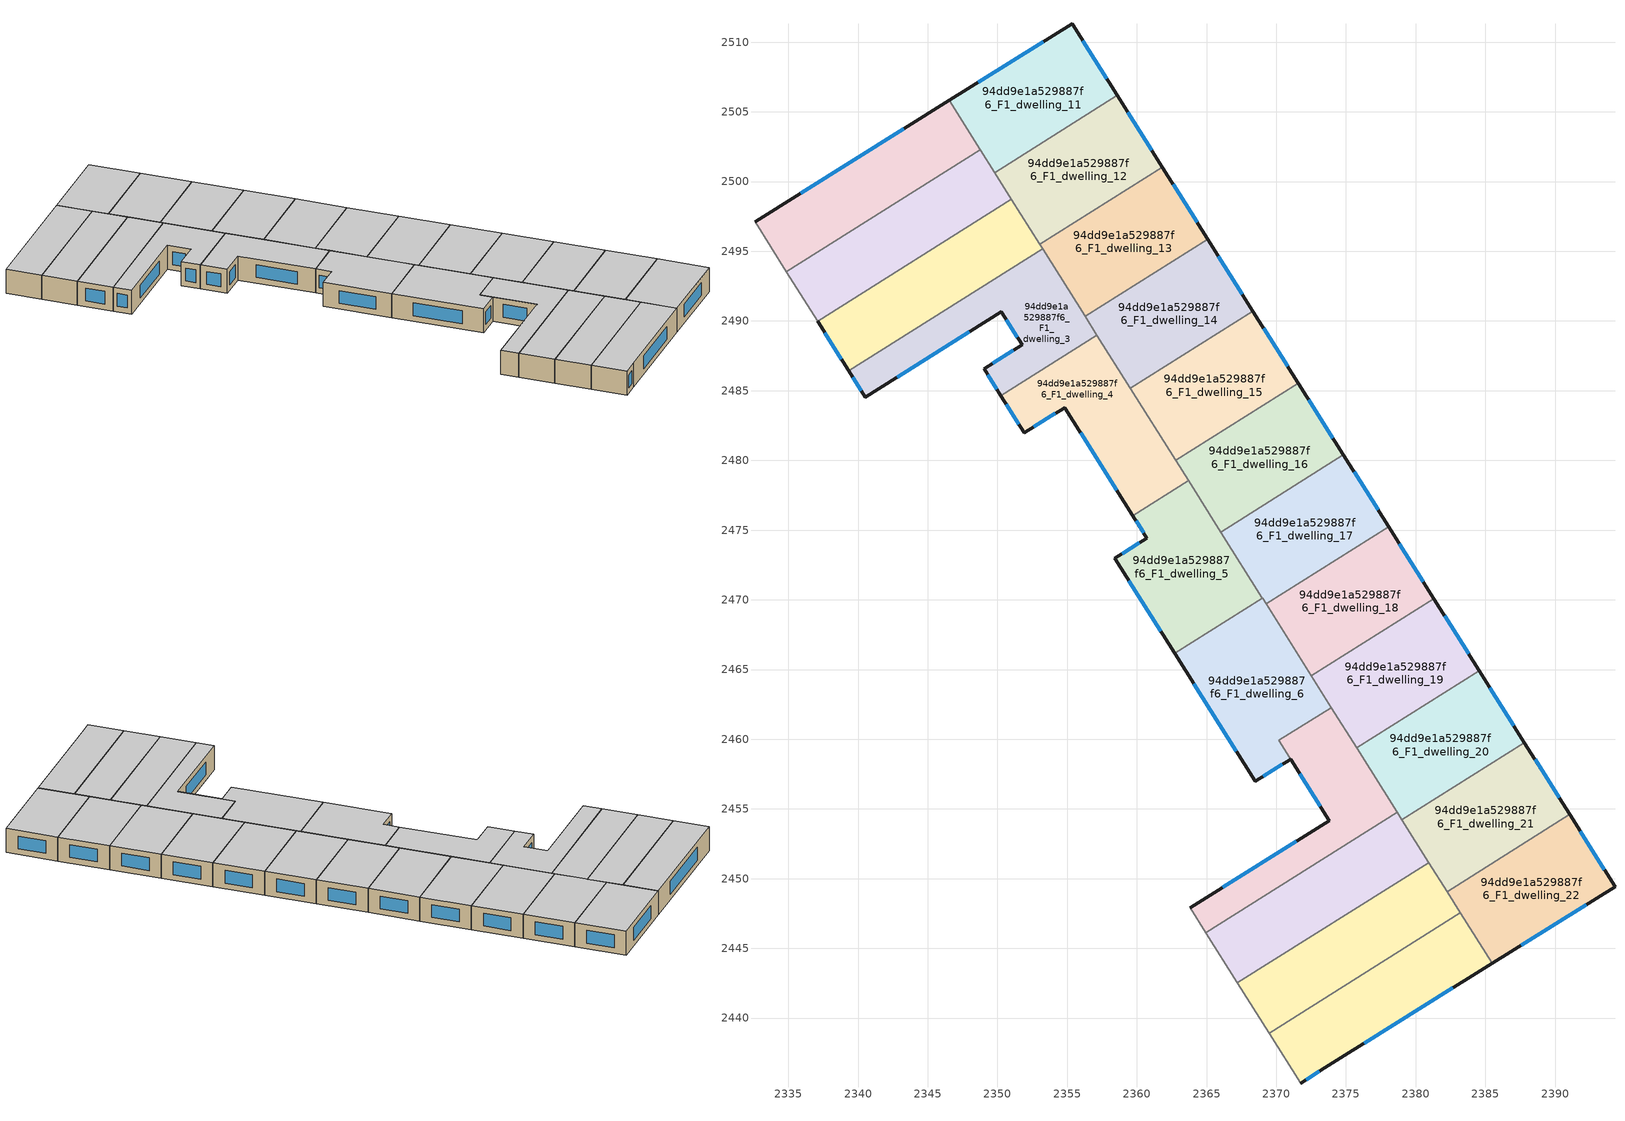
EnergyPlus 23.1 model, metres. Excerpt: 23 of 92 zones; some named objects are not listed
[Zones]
94dd9e1a529887f6_F1_dwelling_0
 floor to 94dd9e1a529887f6_F0_dwelling_0 (EU_floor_Construction): 2346.55,2505.82 2348.77,2502.29 2334.86,2493.53 2332.61,2497.11 z3
 wall outside (EU_wall_Construction): 2346.55,2505.82 2332.61,2497.11 z3:6
 wall to 94dd9e1a529887f6_F1_dwelling_1 (EU_wall_Construction): 2334.86,2493.53 2348.77,2502.29 z3:6
 wall adiabatic (EU_wall_Construction): 2332.61,2497.11 2334.86,2493.53 z3:6
 wall to 94dd9e1a529887f6_F1_dwelling_11 (EU_wall_Construction): 2348.77,2502.29 2346.55,2505.82 z3:6
 window (EU_Window_Construction): 2343.27,2503.77 2335.88,2499.15 z3.7:5.3
 ceiling to 94dd9e1a529887f6_F2_dwelling_0 (EU_floor_Construction): 2348.77,2502.29 2346.55,2505.82 2332.61,2497.11 2334.86,2493.53 z6
94dd9e1a529887f6_F1_dwelling_1
 floor to 94dd9e1a529887f6_F0_dwelling_1 (EU_floor_Construction): 2348.77,2502.29 2351.01,2498.73 2337.09,2489.98 2334.86,2493.53 z3
 wall to 94dd9e1a529887f6_F1_dwelling_2 (EU_wall_Construction): 2337.09,2489.98 2351.01,2498.73 z3:6
 wall adiabatic (EU_wall_Construction): 2334.86,2493.53 2337.09,2489.98 z3:6
 wall to 94dd9e1a529887f6_F1_dwelling_12 (EU_wall_Construction): 2351.01,2498.73 2349.8,2500.65 z3:6
 wall to 94dd9e1a529887f6_F1_dwelling_11 (EU_wall_Construction): 2349.8,2500.65 2348.77,2502.28 z3:6
 ceiling to 94dd9e1a529887f6_F2_dwelling_1 (EU_floor_Construction): 2351.01,2498.73 2348.77,2502.29 2334.86,2493.53 2337.09,2489.98 z6
94dd9e1a529887f6_F1_dwelling_10
 floor to 94dd9e1a529887f6_F0_dwelling_10 (EU_floor_Construction): 2383.21,2447.55 2385.49,2443.93 2373.47,2436.43 2371.74,2435.32 2369.48,2438.92 z3
 wall outside (EU_wall_Construction): 2371.74,2435.32 2373.47,2436.43 2385.49,2443.93 z3:6
 wall adiabatic (EU_wall_Construction): 2369.48,2438.92 2371.74,2435.32 z3:6
 wall to 94dd9e1a529887f6_F1_dwelling_9 (EU_wall_Construction): 2383.21,2447.55 2369.48,2438.92 z3:6
 wall to 94dd9e1a529887f6_F1_dwelling_22 (EU_wall_Construction): 2385.49,2443.93 2383.21,2447.55 z3:6
 window (EU_Window_Construction): 2376.29,2438.19 2382.67,2442.17 / 2372.15,2435.58 2373.07,2436.17 z3.7:5.3
 ceiling to 94dd9e1a529887f6_F2_dwelling_10 (EU_floor_Construction): 2385.49,2443.93 2383.21,2447.55 2369.48,2438.92 2371.74,2435.32 2373.47,2436.43 z6
94dd9e1a529887f6_F1_dwelling_11
 floor to 94dd9e1a529887f6_F0_dwelling_11 (EU_floor_Construction): 2355.35,2511.32 2358.59,2506.18 2349.8,2500.65 2346.55,2505.82 z3
 wall outside (EU_wall_Construction): 2358.59,2506.18 2355.35,2511.32 2346.55,2505.82 z3:6
 wall to 94dd9e1a529887f6_F1_dwelling_12 (EU_wall_Construction): 2349.8,2500.65 2358.59,2506.18 z3:6
 window (EU_Window_Construction): 2353.28,2510.03 2348.61,2507.11 / 2357.83,2507.39 2356.11,2510.11 z3.7:5.3
 ceiling to 94dd9e1a529887f6_F2_dwelling_11 (EU_floor_Construction): 2358.59,2506.18 2355.35,2511.32 2346.55,2505.82 2349.8,2500.65 z6
94dd9e1a529887f6_F1_dwelling_12
 floor to 94dd9e1a529887f6_F0_dwelling_12 (EU_floor_Construction): 2358.59,2506.18 2361.83,2501.02 2353.04,2495.49 2349.8,2500.65 z3
 wall outside (EU_wall_Construction): 2361.83,2501.02 2358.59,2506.18 z3:6
 wall to 94dd9e1a529887f6_F1_dwelling_13 (EU_wall_Construction): 2353.04,2495.49 2361.83,2501.02 z3:6
 wall to 94dd9e1a529887f6_F1_dwelling_2 (EU_wall_Construction): 2351.01,2498.73 2353.05,2495.49 z3:6
 window (EU_Window_Construction): 2361.07,2502.23 2359.35,2504.97 z3.7:5.3
 ceiling to 94dd9e1a529887f6_F2_dwelling_12 (EU_floor_Construction): 2361.83,2501.02 2358.59,2506.18 2349.8,2500.65 2353.04,2495.49 z6
94dd9e1a529887f6_F1_dwelling_13
 floor to 94dd9e1a529887f6_F0_dwelling_13 (EU_floor_Construction): 2361.83,2501.02 2365.08,2495.86 2356.29,2490.33 2353.04,2495.49 z3
 wall outside (EU_wall_Construction): 2365.08,2495.86 2361.83,2501.02 z3:6
 wall to 94dd9e1a529887f6_F1_dwelling_14 (EU_wall_Construction): 2356.29,2490.33 2365.08,2495.86 z3:6
 wall to 94dd9e1a529887f6_F1_dwelling_3 (EU_wall_Construction): 2353.24,2495.18 2356.29,2490.33 z3:6
 wall to 94dd9e1a529887f6_F1_dwelling_2 (EU_wall_Construction): 2353.05,2495.49 2353.24,2495.18 z3:6
 window (EU_Window_Construction): 2364.32,2497.07 2362.6,2499.81 z3.7:5.3
 ceiling to 94dd9e1a529887f6_F2_dwelling_13 (EU_floor_Construction): 2365.08,2495.86 2361.83,2501.02 2353.04,2495.49 2356.29,2490.33 z6
94dd9e1a529887f6_F1_dwelling_14
 floor to 94dd9e1a529887f6_F0_dwelling_14 (EU_floor_Construction): 2365.08,2495.86 2368.32,2490.71 2359.54,2485.17 2356.29,2490.33 z3
 wall outside (EU_wall_Construction): 2368.32,2490.71 2365.08,2495.86 z3:6
 wall to 94dd9e1a529887f6_F1_dwelling_15 (EU_wall_Construction): 2359.54,2485.17 2368.32,2490.71 z3:6
 wall to 94dd9e1a529887f6_F1_dwelling_4 (EU_wall_Construction): 2357.14,2488.99 2359.54,2485.17 z3:6
 wall to 94dd9e1a529887f6_F1_dwelling_3 (EU_wall_Construction): 2356.29,2490.33 2357.14,2488.99 z3:6
 window (EU_Window_Construction): 2367.56,2491.92 2365.84,2494.65 z3.7:5.3
 ceiling to 94dd9e1a529887f6_F2_dwelling_14 (EU_floor_Construction): 2368.32,2490.71 2365.08,2495.86 2356.29,2490.33 2359.54,2485.17 z6
94dd9e1a529887f6_F1_dwelling_15
 floor to 94dd9e1a529887f6_F0_dwelling_15 (EU_floor_Construction): 2368.32,2490.71 2371.57,2485.55 2362.78,2480.02 2359.54,2485.17 z3
 wall outside (EU_wall_Construction): 2371.57,2485.55 2368.32,2490.71 z3:6
 wall to 94dd9e1a529887f6_F1_dwelling_16 (EU_wall_Construction): 2362.78,2480.02 2371.57,2485.55 z3:6
 wall to 94dd9e1a529887f6_F1_dwelling_4 (EU_wall_Construction): 2359.54,2485.17 2362.78,2480.02 z3:6
 window (EU_Window_Construction): 2370.81,2486.76 2369.09,2489.5 z3.7:5.3
 ceiling to 94dd9e1a529887f6_F2_dwelling_15 (EU_floor_Construction): 2371.57,2485.55 2368.32,2490.71 2359.54,2485.17 2362.78,2480.02 z6
94dd9e1a529887f6_F1_dwelling_16
 floor to 94dd9e1a529887f6_F0_dwelling_16 (EU_floor_Construction): 2371.57,2485.55 2374.82,2480.39 2366.03,2474.86 2362.78,2480.02 z3
 wall outside (EU_wall_Construction): 2374.82,2480.39 2371.57,2485.55 z3:6
 wall to 94dd9e1a529887f6_F1_dwelling_17 (EU_wall_Construction): 2366.03,2474.86 2374.82,2480.39 z3:6
 wall to 94dd9e1a529887f6_F1_dwelling_5 (EU_wall_Construction): 2363.7,2478.55 2366.03,2474.86 z3:6
 wall to 94dd9e1a529887f6_F1_dwelling_4 (EU_wall_Construction): 2362.78,2480.02 2363.7,2478.55 z3:6
 window (EU_Window_Construction): 2374.05,2481.6 2372.33,2484.34 z3.7:5.3
 ceiling to 94dd9e1a529887f6_F2_dwelling_16 (EU_floor_Construction): 2374.82,2480.39 2371.57,2485.55 2362.78,2480.02 2366.03,2474.86 z6
94dd9e1a529887f6_F1_dwelling_17
 floor to 94dd9e1a529887f6_F0_dwelling_17 (EU_floor_Construction): 2374.82,2480.39 2378.06,2475.23 2369.27,2469.7 2366.03,2474.86 z3
 wall outside (EU_wall_Construction): 2378.06,2475.23 2374.82,2480.39 z3:6
 wall to 94dd9e1a529887f6_F1_dwelling_18 (EU_wall_Construction): 2369.27,2469.7 2378.06,2475.23 z3:6
 wall to 94dd9e1a529887f6_F1_dwelling_6 (EU_wall_Construction): 2369.01,2470.12 2369.27,2469.7 z3:6
 wall to 94dd9e1a529887f6_F1_dwelling_5 (EU_wall_Construction): 2366.03,2474.86 2369.01,2470.12 z3:6
 window (EU_Window_Construction): 2377.3,2476.44 2375.58,2479.18 z3.7:5.3
 ceiling to 94dd9e1a529887f6_F2_dwelling_17 (EU_floor_Construction): 2378.06,2475.23 2374.82,2480.39 2366.03,2474.86 2369.27,2469.7 z6
94dd9e1a529887f6_F1_dwelling_18
 floor to 94dd9e1a529887f6_F0_dwelling_18 (EU_floor_Construction): 2378.06,2475.23 2381.31,2470.08 2372.52,2464.55 2369.27,2469.7 z3
 wall outside (EU_wall_Construction): 2381.31,2470.08 2378.06,2475.23 z3:6
 wall to 94dd9e1a529887f6_F1_dwelling_19 (EU_wall_Construction): 2372.52,2464.55 2381.31,2470.08 z3:6
 wall to 94dd9e1a529887f6_F1_dwelling_6 (EU_wall_Construction): 2369.27,2469.7 2372.52,2464.55 z3:6
 window (EU_Window_Construction): 2380.54,2471.29 2378.82,2474.02 z3.7:5.3
 ceiling to 94dd9e1a529887f6_F2_dwelling_18 (EU_floor_Construction): 2381.31,2470.08 2378.06,2475.23 2369.27,2469.7 2372.52,2464.55 z6
94dd9e1a529887f6_F1_dwelling_19
 floor to 94dd9e1a529887f6_F0_dwelling_19 (EU_floor_Construction): 2381.31,2470.08 2384.55,2464.92 2375.76,2459.39 2372.52,2464.55 z3
 wall outside (EU_wall_Construction): 2384.55,2464.92 2381.31,2470.08 z3:6
 wall to 94dd9e1a529887f6_F1_dwelling_20 (EU_wall_Construction): 2375.76,2459.39 2384.55,2464.92 z3:6
 wall to 94dd9e1a529887f6_F1_dwelling_7 (EU_wall_Construction): 2373.95,2462.27 2375.76,2459.39 z3:6
 wall to 94dd9e1a529887f6_F1_dwelling_6 (EU_wall_Construction): 2372.52,2464.55 2373.95,2462.27 z3:6
 window (EU_Window_Construction): 2383.79,2466.13 2382.07,2468.87 z3.7:5.3
 ceiling to 94dd9e1a529887f6_F2_dwelling_19 (EU_floor_Construction): 2384.55,2464.92 2381.31,2470.08 2372.52,2464.55 2375.76,2459.39 z6
94dd9e1a529887f6_F1_dwelling_2
 floor to 94dd9e1a529887f6_F0_dwelling_2 (EU_floor_Construction): 2351.01,2498.73 2353.24,2495.18 2339.33,2486.42 2337.09,2489.98 z3
 wall outside (EU_wall_Construction): 2337.09,2489.98 2339.33,2486.42 z3:6
 wall to 94dd9e1a529887f6_F1_dwelling_3 (EU_wall_Construction): 2339.33,2486.42 2353.24,2495.18 z3:6
 window (EU_Window_Construction): 2337.62,2489.14 2338.8,2487.26 z3.7:5.3
 ceiling to 94dd9e1a529887f6_F2_dwelling_2 (EU_floor_Construction): 2353.24,2495.18 2351.01,2498.73 2337.09,2489.98 2339.33,2486.42 z6
94dd9e1a529887f6_F1_dwelling_20
 floor to 94dd9e1a529887f6_F0_dwelling_20 (EU_floor_Construction): 2384.55,2464.92 2387.8,2459.76 2379.01,2454.23 2375.76,2459.39 z3
 wall outside (EU_wall_Construction): 2387.8,2459.76 2384.55,2464.92 z3:6
 wall to 94dd9e1a529887f6_F1_dwelling_21 (EU_wall_Construction): 2379.01,2454.23 2387.8,2459.76 z3:6
 wall to 94dd9e1a529887f6_F1_dwelling_8 (EU_wall_Construction): 2378.68,2454.76 2379.01,2454.23 z3:6
 wall to 94dd9e1a529887f6_F1_dwelling_7 (EU_wall_Construction): 2375.76,2459.39 2378.68,2454.76 z3:6
 window (EU_Window_Construction): 2387.03,2460.97 2385.31,2463.71 z3.7:5.3
 ceiling to 94dd9e1a529887f6_F2_dwelling_20 (EU_floor_Construction): 2387.8,2459.76 2384.55,2464.92 2375.76,2459.39 2379.01,2454.23 z6
94dd9e1a529887f6_F1_dwelling_21
 floor to 94dd9e1a529887f6_F0_dwelling_21 (EU_floor_Construction): 2387.8,2459.76 2391.04,2454.61 2382.25,2449.07 2379.01,2454.23 z3
 wall outside (EU_wall_Construction): 2391.04,2454.61 2387.8,2459.76 z3:6
 wall to 94dd9e1a529887f6_F1_dwelling_22 (EU_wall_Construction): 2382.25,2449.07 2391.04,2454.61 z3:6
 wall to 94dd9e1a529887f6_F1_dwelling_9 (EU_wall_Construction): 2380.94,2451.16 2382.25,2449.07 z3:6
 wall to 94dd9e1a529887f6_F1_dwelling_8 (EU_wall_Construction): 2379.01,2454.23 2380.94,2451.16 z3:6
 window (EU_Window_Construction): 2390.28,2455.82 2388.56,2458.55 z3.7:5.3
 ceiling to 94dd9e1a529887f6_F2_dwelling_21 (EU_floor_Construction): 2391.04,2454.61 2387.8,2459.76 2379.01,2454.23 2382.25,2449.07 z6
94dd9e1a529887f6_F1_dwelling_22
 floor to 94dd9e1a529887f6_F0_dwelling_22 (EU_floor_Construction): 2391.04,2454.61 2394.3,2449.43 2385.49,2443.93 2382.25,2449.07 z3
 wall outside (EU_wall_Construction): 2385.49,2443.93 2394.3,2449.43 2391.04,2454.61 z3:6
 wall to 94dd9e1a529887f6_F1_dwelling_9 (EU_wall_Construction): 2382.25,2449.07 2383.21,2447.55 z3:6
 window (EU_Window_Construction): 2393.53,2450.65 2391.81,2453.39 / 2387.56,2445.22 2392.23,2448.14 z3.7:5.3
 ceiling to 94dd9e1a529887f6_F2_dwelling_22 (EU_floor_Construction): 2394.3,2449.43 2391.04,2454.61 2382.25,2449.07 2385.49,2443.93 z6
94dd9e1a529887f6_F1_dwelling_3
 floor to 94dd9e1a529887f6_F0_dwelling_3 (EU_floor_Construction): 2353.24,2495.18 2357.14,2488.99 2350.25,2484.66 2349.04,2486.58 2351.76,2488.29 2350.28,2490.65 2340.51,2484.54 2339.33,2486.42 z3
 wall outside (EU_wall_Construction): 2339.33,2486.42 2340.51,2484.54 2350.28,2490.65 2351.76,2488.29 2349.04,2486.58 2350.25,2484.66 z3:6
 wall to 94dd9e1a529887f6_F1_dwelling_4 (EU_wall_Construction): 2350.25,2484.66 2357.14,2488.99 z3:6
 window (EU_Window_Construction): 2342.8,2485.98 2347.98,2489.22 / 2339.61,2485.98 2340.23,2484.99 / 2349.32,2486.13 2349.96,2485.11 / 2351.12,2487.89 2349.68,2486.98 / 2350.62,2490.1 2351.41,2488.85 z3.7:5.3
 ceiling to 94dd9e1a529887f6_F2_dwelling_3 (EU_floor_Construction): 2357.14,2488.99 2353.24,2495.18 2339.33,2486.42 2340.51,2484.54 2350.28,2490.65 2351.76,2488.29 2349.04,2486.58 2350.25,2484.66 z6
94dd9e1a529887f6_F1_dwelling_4
 floor to 94dd9e1a529887f6_F0_dwelling_4 (EU_floor_Construction): 2357.14,2488.99 2363.7,2478.55 2359.71,2476.04 2354.83,2483.79 2351.93,2481.98 2350.25,2484.66 z3
 wall outside (EU_wall_Construction): 2350.25,2484.66 2351.93,2481.98 2354.83,2483.79 2359.71,2476.04 z3:6
 wall to 94dd9e1a529887f6_F1_dwelling_5 (EU_wall_Construction): 2359.71,2476.04 2363.7,2478.55 z3:6
 window (EU_Window_Construction): 2355.97,2481.97 2358.56,2477.86 / 2352.61,2482.41 2354.15,2483.37 / 2350.64,2484.03 2351.53,2482.61 z3.7:5.3
 ceiling to 94dd9e1a529887f6_F2_dwelling_4 (EU_floor_Construction): 2363.7,2478.55 2357.14,2488.99 2350.25,2484.66 2351.93,2481.98 2354.83,2483.79 2359.71,2476.04 z6
94dd9e1a529887f6_F1_dwelling_5
 floor to 94dd9e1a529887f6_F0_dwelling_5 (EU_floor_Construction): 2363.7,2478.55 2369.01,2470.12 2362.71,2466.15 2358.41,2472.98 2360.72,2474.43 2359.71,2476.04 z3
 wall outside (EU_wall_Construction): 2359.71,2476.04 2360.72,2474.43 2358.41,2472.98 2362.71,2466.15 z3:6
 wall to 94dd9e1a529887f6_F1_dwelling_6 (EU_wall_Construction): 2362.71,2466.15 2369.01,2470.12 z3:6
 window (EU_Window_Construction): 2359.42,2471.38 2361.7,2467.76 / 2360.18,2474.09 2358.95,2473.32 / 2359.95,2475.66 2360.48,2474.8 z3.7:5.3
 ceiling to 94dd9e1a529887f6_F2_dwelling_5 (EU_floor_Construction): 2369.01,2470.12 2363.7,2478.55 2359.71,2476.04 2360.72,2474.43 2358.41,2472.98 2362.71,2466.15 z6
94dd9e1a529887f6_F1_dwelling_6
 floor to 94dd9e1a529887f6_F0_dwelling_6 (EU_floor_Construction): 2369.01,2470.12 2373.95,2462.27 2370.19,2459.91 2373.79,2454.16 2373.79,2454.15 2371.02,2458.57 2368.48,2456.98 2362.71,2466.15 z3
 wall outside (EU_wall_Construction): 2362.71,2466.15 2368.48,2456.98 2371.02,2458.57 2373.79,2454.15 z3:6; 2373.79,2454.15,6 2373.79,2454.15,3 2373.79,2454.16,3
 wall to 94dd9e1a529887f6_F1_dwelling_7 (EU_wall_Construction): 2373.79,2454.16 2370.19,2459.91 2373.95,2462.27 z3:6
 window (EU_Window_Construction): 2371.67,2457.53 2373.14,2455.19 / 2369.08,2457.35 2370.43,2458.2 / 2364.06,2464 2367.13,2459.13 z3.7:5.3
 ceiling to 94dd9e1a529887f6_F2_dwelling_6 (EU_floor_Construction): 2373.79,2454.16 2370.19,2459.91 2373.95,2462.27 2369.01,2470.12 2362.71,2466.15 2368.48,2456.98 2371.02,2458.57 2373.79,2454.15 z6
94dd9e1a529887f6_F1_dwelling_7
 floor to 94dd9e1a529887f6_F0_dwelling_7 (EU_floor_Construction): 2373.95,2462.27 2378.68,2454.76 2364.95,2446.12 2363.82,2447.92 2373.79,2454.16 2370.19,2459.91 z3
 wall outside (EU_wall_Construction): 2373.79,2454.15 2363.82,2447.92 z3:6
 wall to 94dd9e1a529887f6_F1_dwelling_8 (EU_wall_Construction): 2364.95,2446.12 2378.68,2454.76 z3:6
 wall adiabatic (EU_wall_Construction): 2363.82,2447.92 2364.95,2446.12 z3:6
 window (EU_Window_Construction): 2371.45,2452.69 2366.16,2449.38 z3.7:5.3
 ceiling to 94dd9e1a529887f6_F2_dwelling_7 (EU_floor_Construction): 2378.68,2454.76 2373.95,2462.27 2370.19,2459.91 2373.79,2454.16 2363.82,2447.92 2364.95,2446.12 z6
94dd9e1a529887f6_F1_dwelling_8
 floor to 94dd9e1a529887f6_F0_dwelling_8 (EU_floor_Construction): 2378.68,2454.76 2380.94,2451.16 2367.22,2442.52 2364.95,2446.12 z3
 wall to 94dd9e1a529887f6_F1_dwelling_9 (EU_wall_Construction): 2367.22,2442.52 2380.94,2451.16 z3:6
 wall adiabatic (EU_wall_Construction): 2364.95,2446.12 2367.22,2442.52 z3:6
 ceiling to 94dd9e1a529887f6_F2_dwelling_8 (EU_floor_Construction): 2380.94,2451.16 2378.68,2454.76 2364.95,2446.12 2367.22,2442.52 z6
94dd9e1a529887f6_F1_dwelling_9
 floor to 94dd9e1a529887f6_F0_dwelling_9 (EU_floor_Construction): 2380.94,2451.16 2383.21,2447.55 2369.48,2438.92 2367.22,2442.52 z3
 wall adiabatic (EU_wall_Construction): 2367.22,2442.52 2369.48,2438.92 z3:6
 ceiling to 94dd9e1a529887f6_F2_dwelling_9 (EU_floor_Construction): 2383.21,2447.55 2380.94,2451.16 2367.22,2442.52 2369.48,2438.92 z6
[Building]
EU S2 Campaign: North Axis=0; Terrain=City; Solar Distribution=FullExterior
[Site:Location]
Budapest.Ferenc.Liszt.Intl.AP: Latitude=47.437; Longitude=19.256; Time Zone=1; Elevation=185
[SizingPeriod:WeatherFileDays]
AnnualSizingPeriod: Begin Month=1; Begin Day of Month=1; End Month=12; End Day of Month=31; Day of Week for Start Day=Monday; Use Weather File Daylight Saving Period=No; Use Weather File Rain and Snow Indicators=No
[MATERIAL]
EU_InternalMass_Material: Roughness=MediumRough; Thickness=0.1; Conductivity=1; Density=1800; Specific Heat=900; Thermal Absorptance=0.9; Solar Absorptance=0.7; Visible Absorptance=0.7
[MATERIAL:NOMASS] Roughness=MediumRough; Thermal Absorptance=0.9; Solar Absorptance=0.7; Visible Absorptance=0.7
Name | Thermal Resistance
EU_wall_NoMass | 0.832559
EU_floor_NoMass | 0.872794
[WINDOWMATERIAL:SIMPLEGLAZINGSYSTEM]
EU_Window_SimpleGlazing: UFactor=2.79869; Solar Heat Gain Coefficient=0.75; Visible Transmittance=0.75
[CONSTRUCTION]
EU_wall_Construction: EU_wall_NoMass
EU_floor_Construction: EU_floor_NoMass
EU_Window_Construction: EU_Window_SimpleGlazing
EU_InternalMass_Construction: EU_InternalMass_Material
[ZONE] Type=1; Multiplier=1; Ceiling Height=autocalculate; Floor Area=autocalculate; Part of Total Floor Area=Yes
Name | Volume
94dd9e1a529887f6_F1_dwelling_0 | 207.05
94dd9e1a529887f6_F1_dwelling_1 | 207.094
94dd9e1a529887f6_F1_dwelling_10 | 207.041
94dd9e1a529887f6_F1_dwelling_11 | 189.806
94dd9e1a529887f6_F1_dwelling_12; 94dd9e1a529887f6_F1_dwelling_13; 94dd9e1a529887f6_F1_dwelling_14; 94dd9e1a529887f6_F1_dwelling_18; 94dd9e1a529887f6_F1_dwelling_20; 94dd9e1a529887f6_F1_dwelling_21 | 189.828
94dd9e1a529887f6_F1_dwelling_15 | 189.785
94dd9e1a529887f6_F1_dwelling_16 | 189.836
94dd9e1a529887f6_F1_dwelling_17 | 189.809
94dd9e1a529887f6_F1_dwelling_19 | 189.819
94dd9e1a529887f6_F1_dwelling_2 | 207.069
94dd9e1a529887f6_F1_dwelling_22 | 189.812
94dd9e1a529887f6_F1_dwelling_3 | 207.04
94dd9e1a529887f6_F1_dwelling_4 | 207.059
94dd9e1a529887f6_F1_dwelling_5 | 207.07
94dd9e1a529887f6_F1_dwelling_6 | 221.324
94dd9e1a529887f6_F1_dwelling_7 | 192.786
94dd9e1a529887f6_F1_dwelling_8 | 207.08
94dd9e1a529887f6_F1_dwelling_9 | 207.063
[INTERNALMASS] Construction=EU_InternalMass_Construction
Name | Zone or ZoneList | Surface Area
94dd9e1a529887f6_F1_dwelling_0_EU_InternalMass | 94dd9e1a529887f6_F1_dwelling_0 | 69.0164
94dd9e1a529887f6_F1_dwelling_1_EU_InternalMass | 94dd9e1a529887f6_F1_dwelling_1 | 69.0314
94dd9e1a529887f6_F1_dwelling_2_EU_InternalMass | 94dd9e1a529887f6_F1_dwelling_2 | 69.023
94dd9e1a529887f6_F1_dwelling_3_EU_InternalMass | 94dd9e1a529887f6_F1_dwelling_3 | 69.013
94dd9e1a529887f6_F1_dwelling_4_EU_InternalMass | 94dd9e1a529887f6_F1_dwelling_4 | 69.0197
94dd9e1a529887f6_F1_dwelling_5_EU_InternalMass | 94dd9e1a529887f6_F1_dwelling_5 | 69.0231
94dd9e1a529887f6_F1_dwelling_6_EU_InternalMass | 94dd9e1a529887f6_F1_dwelling_6 | 73.7763
94dd9e1a529887f6_F1_dwelling_7_EU_InternalMass | 94dd9e1a529887f6_F1_dwelling_7 | 64.2572
94dd9e1a529887f6_F1_dwelling_8_EU_InternalMass | 94dd9e1a529887f6_F1_dwelling_8 | 69.0266
94dd9e1a529887f6_F1_dwelling_9_EU_InternalMass | 94dd9e1a529887f6_F1_dwelling_9 | 69.0209
94dd9e1a529887f6_F1_dwelling_10_EU_InternalMass | 94dd9e1a529887f6_F1_dwelling_10 | 69.0137
94dd9e1a529887f6_F1_dwelling_11_EU_InternalMass | 94dd9e1a529887f6_F1_dwelling_11 | 63.2688
94dd9e1a529887f6_F1_dwelling_12_EU_InternalMass | 94dd9e1a529887f6_F1_dwelling_12 | 63.2759
94dd9e1a529887f6_F1_dwelling_13_EU_InternalMass | 94dd9e1a529887f6_F1_dwelling_13 | 63.2759
94dd9e1a529887f6_F1_dwelling_14_EU_InternalMass | 94dd9e1a529887f6_F1_dwelling_14 | 63.2759
94dd9e1a529887f6_F1_dwelling_15_EU_InternalMass | 94dd9e1a529887f6_F1_dwelling_15 | 63.2618
94dd9e1a529887f6_F1_dwelling_16_EU_InternalMass | 94dd9e1a529887f6_F1_dwelling_16 | 63.2787
94dd9e1a529887f6_F1_dwelling_17_EU_InternalMass | 94dd9e1a529887f6_F1_dwelling_17 | 63.2699
94dd9e1a529887f6_F1_dwelling_18_EU_InternalMass | 94dd9e1a529887f6_F1_dwelling_18 | 63.2759
94dd9e1a529887f6_F1_dwelling_19_EU_InternalMass | 94dd9e1a529887f6_F1_dwelling_19 | 63.273
94dd9e1a529887f6_F1_dwelling_20_EU_InternalMass | 94dd9e1a529887f6_F1_dwelling_20 | 63.2759
94dd9e1a529887f6_F1_dwelling_21_EU_InternalMass | 94dd9e1a529887f6_F1_dwelling_21 | 63.2759
94dd9e1a529887f6_F1_dwelling_22_EU_InternalMass | 94dd9e1a529887f6_F1_dwelling_22 | 63.2707
[OTHEREQUIPMENT] Fuel Type=Electricity; Design Level Calculation Method=Watts/Area; Power per Zone Floor Area=1; Fraction Latent=0; Fraction Radiant=0; Fraction Lost=0; Carbon Dioxide Generation Rate=0; EndUse Subcategory=EU_Step8_InternalGains
Name | Zone or ZoneList or Space or SpaceList | Schedule
EU_Step8_InternalGain_94dd9e1a529887f6_F1_dwelling_0_f000 | 94dd9e1a529887f6_F1_dwelling_0 | EU_Step8_GainSchedule_94dd9e1a529887f6_F1_dwelling_0_f000
EU_Step8_InternalGain_94dd9e1a529887f6_F1_dwelling_1_f000 | 94dd9e1a529887f6_F1_dwelling_1 | EU_Step8_GainSchedule_94dd9e1a529887f6_F1_dwelling_1_f000
EU_Step8_InternalGain_94dd9e1a529887f6_F1_dwelling_2_f000 | 94dd9e1a529887f6_F1_dwelling_2 | EU_Step8_GainSchedule_94dd9e1a529887f6_F1_dwelling_2_f000
EU_Step8_InternalGain_94dd9e1a529887f6_F1_dwelling_3_f000 | 94dd9e1a529887f6_F1_dwelling_3 | EU_Step8_GainSchedule_94dd9e1a529887f6_F1_dwelling_3_f000
EU_Step8_InternalGain_94dd9e1a529887f6_F1_dwelling_4_f000 | 94dd9e1a529887f6_F1_dwelling_4 | EU_Step8_GainSchedule_94dd9e1a529887f6_F1_dwelling_4_f000
EU_Step8_InternalGain_94dd9e1a529887f6_F1_dwelling_5_f000 | 94dd9e1a529887f6_F1_dwelling_5 | EU_Step8_GainSchedule_94dd9e1a529887f6_F1_dwelling_5_f000
EU_Step8_InternalGain_94dd9e1a529887f6_F1_dwelling_6_f000 | 94dd9e1a529887f6_F1_dwelling_6 | EU_Step8_GainSchedule_94dd9e1a529887f6_F1_dwelling_6_f000
EU_Step8_InternalGain_94dd9e1a529887f6_F1_dwelling_7_f000 | 94dd9e1a529887f6_F1_dwelling_7 | EU_Step8_GainSchedule_94dd9e1a529887f6_F1_dwelling_7_f000
EU_Step8_InternalGain_94dd9e1a529887f6_F1_dwelling_8_f000 | 94dd9e1a529887f6_F1_dwelling_8 | EU_Step8_GainSchedule_94dd9e1a529887f6_F1_dwelling_8_f000
EU_Step8_InternalGain_94dd9e1a529887f6_F1_dwelling_9_f000 | 94dd9e1a529887f6_F1_dwelling_9 | EU_Step8_GainSchedule_94dd9e1a529887f6_F1_dwelling_9_f000
EU_Step8_InternalGain_94dd9e1a529887f6_F1_dwelling_10_f000 | 94dd9e1a529887f6_F1_dwelling_10 | EU_Step8_GainSchedule_94dd9e1a529887f6_F1_dwelling_10_f000
EU_Step8_InternalGain_94dd9e1a529887f6_F1_dwelling_11_f000 | 94dd9e1a529887f6_F1_dwelling_11 | EU_Step8_GainSchedule_94dd9e1a529887f6_F1_dwelling_11_f000
EU_Step8_InternalGain_94dd9e1a529887f6_F1_dwelling_12_f000 | 94dd9e1a529887f6_F1_dwelling_12 | EU_Step8_GainSchedule_94dd9e1a529887f6_F1_dwelling_12_f000
EU_Step8_InternalGain_94dd9e1a529887f6_F1_dwelling_13_f000 | 94dd9e1a529887f6_F1_dwelling_13 | EU_Step8_GainSchedule_94dd9e1a529887f6_F1_dwelling_13_f000
EU_Step8_InternalGain_94dd9e1a529887f6_F1_dwelling_14_f000 | 94dd9e1a529887f6_F1_dwelling_14 | EU_Step8_GainSchedule_94dd9e1a529887f6_F1_dwelling_14_f000
EU_Step8_InternalGain_94dd9e1a529887f6_F1_dwelling_15_f000 | 94dd9e1a529887f6_F1_dwelling_15 | EU_Step8_GainSchedule_94dd9e1a529887f6_F1_dwelling_15_f000
EU_Step8_InternalGain_94dd9e1a529887f6_F1_dwelling_16_f000 | 94dd9e1a529887f6_F1_dwelling_16 | EU_Step8_GainSchedule_94dd9e1a529887f6_F1_dwelling_16_f000
EU_Step8_InternalGain_94dd9e1a529887f6_F1_dwelling_17_f000 | 94dd9e1a529887f6_F1_dwelling_17 | EU_Step8_GainSchedule_94dd9e1a529887f6_F1_dwelling_17_f000
EU_Step8_InternalGain_94dd9e1a529887f6_F1_dwelling_18_f000 | 94dd9e1a529887f6_F1_dwelling_18 | EU_Step8_GainSchedule_94dd9e1a529887f6_F1_dwelling_18_f000
EU_Step8_InternalGain_94dd9e1a529887f6_F1_dwelling_19_f000 | 94dd9e1a529887f6_F1_dwelling_19 | EU_Step8_GainSchedule_94dd9e1a529887f6_F1_dwelling_19_f000
EU_Step8_InternalGain_94dd9e1a529887f6_F1_dwelling_20_f000 | 94dd9e1a529887f6_F1_dwelling_20 | EU_Step8_GainSchedule_94dd9e1a529887f6_F1_dwelling_20_f000
EU_Step8_InternalGain_94dd9e1a529887f6_F1_dwelling_21_f000 | 94dd9e1a529887f6_F1_dwelling_21 | EU_Step8_GainSchedule_94dd9e1a529887f6_F1_dwelling_21_f000
EU_Step8_InternalGain_94dd9e1a529887f6_F1_dwelling_22_f000 | 94dd9e1a529887f6_F1_dwelling_22 | EU_Step8_GainSchedule_94dd9e1a529887f6_F1_dwelling_22_f000
[ZONEVENTILATION:DESIGNFLOWRATE] Schedule=EU_AlwaysOn; Design Flow Rate Calculation Method=AirChanges/Hour; Air Changes per Hour=0.475469; Ventilation Type=Natural; Fan Pressure Rise=0; Fan Total Efficiency=1; Constant Term Coefficient=1; Temperature Term Coefficient=0; Velocity Term Coefficient=0; Velocity Squared Term Coefficient=0; Minimum Indoor Temperature=-100; Maximum Indoor Temperature=100; Delta Temperature=-100; Minimum Outdoor Temperature=-100; Maximum Outdoor Temperature=100; Maximum Wind Speed=40
Name | Zone or ZoneList or Space or SpaceList
EU_ConstantAir_94dd9e1a529887f6_F1_dwelling_0 | 94dd9e1a529887f6_F1_dwelling_0
EU_ConstantAir_94dd9e1a529887f6_F1_dwelling_1 | 94dd9e1a529887f6_F1_dwelling_1
EU_ConstantAir_94dd9e1a529887f6_F1_dwelling_2 | 94dd9e1a529887f6_F1_dwelling_2
EU_ConstantAir_94dd9e1a529887f6_F1_dwelling_3 | 94dd9e1a529887f6_F1_dwelling_3
EU_ConstantAir_94dd9e1a529887f6_F1_dwelling_4 | 94dd9e1a529887f6_F1_dwelling_4
EU_ConstantAir_94dd9e1a529887f6_F1_dwelling_5 | 94dd9e1a529887f6_F1_dwelling_5
EU_ConstantAir_94dd9e1a529887f6_F1_dwelling_6 | 94dd9e1a529887f6_F1_dwelling_6
EU_ConstantAir_94dd9e1a529887f6_F1_dwelling_7 | 94dd9e1a529887f6_F1_dwelling_7
EU_ConstantAir_94dd9e1a529887f6_F1_dwelling_8 | 94dd9e1a529887f6_F1_dwelling_8
EU_ConstantAir_94dd9e1a529887f6_F1_dwelling_9 | 94dd9e1a529887f6_F1_dwelling_9
EU_ConstantAir_94dd9e1a529887f6_F1_dwelling_10 | 94dd9e1a529887f6_F1_dwelling_10
EU_ConstantAir_94dd9e1a529887f6_F1_dwelling_11 | 94dd9e1a529887f6_F1_dwelling_11
EU_ConstantAir_94dd9e1a529887f6_F1_dwelling_12 | 94dd9e1a529887f6_F1_dwelling_12
EU_ConstantAir_94dd9e1a529887f6_F1_dwelling_13 | 94dd9e1a529887f6_F1_dwelling_13
EU_ConstantAir_94dd9e1a529887f6_F1_dwelling_14 | 94dd9e1a529887f6_F1_dwelling_14
EU_ConstantAir_94dd9e1a529887f6_F1_dwelling_15 | 94dd9e1a529887f6_F1_dwelling_15
EU_ConstantAir_94dd9e1a529887f6_F1_dwelling_16 | 94dd9e1a529887f6_F1_dwelling_16
EU_ConstantAir_94dd9e1a529887f6_F1_dwelling_17 | 94dd9e1a529887f6_F1_dwelling_17
EU_ConstantAir_94dd9e1a529887f6_F1_dwelling_18 | 94dd9e1a529887f6_F1_dwelling_18
EU_ConstantAir_94dd9e1a529887f6_F1_dwelling_19 | 94dd9e1a529887f6_F1_dwelling_19
EU_ConstantAir_94dd9e1a529887f6_F1_dwelling_20 | 94dd9e1a529887f6_F1_dwelling_20
EU_ConstantAir_94dd9e1a529887f6_F1_dwelling_21 | 94dd9e1a529887f6_F1_dwelling_21
EU_ConstantAir_94dd9e1a529887f6_F1_dwelling_22 | 94dd9e1a529887f6_F1_dwelling_22
[HVACTEMPLATE:ZONE:IDEALLOADSAIRSYSTEM] System Availability Schedule=EU_AlwaysOn; Maximum Heating Supply Air Temperature=50; Minimum Cooling Supply Air Temperature=13; Maximum Heating Supply Air Humidity Ratio=0.0156; Minimum Cooling Supply Air Humidity Ratio=0.0077; Heating Limit=NoLimit; Cooling Limit=NoLimit; Heating Availability Schedule=EU_AlwaysOn; Cooling Availability Schedule=EU_CoolingOff; Dehumidification Control Type=ConstantSensibleHeatRatio; Cooling Sensible Heat Ratio=0.7; Dehumidification Setpoint=60; Humidification Control Type=None; Humidification Setpoint=30; Outdoor Air Method=None; Outdoor Air Flow Rate per Person=0.00944; Outdoor Air Flow Rate per Zone Floor Area=0; Outdoor Air Flow Rate per Zone=0; Demand Controlled Ventilation Type=None; Outdoor Air Economizer Type=NoEconomizer; Heat Recovery Type=None; Sensible Heat Recovery Effectiveness=0.7; Latent Heat Recovery Effectiveness=0.65
Name | Template Thermostat
94dd9e1a529887f6_F1_dwelling_0 | EU_HeatOnly_94dd9e1a529887f6_F1_dwelling_0
94dd9e1a529887f6_F1_dwelling_1 | EU_HeatOnly_94dd9e1a529887f6_F1_dwelling_1
94dd9e1a529887f6_F1_dwelling_2 | EU_HeatOnly_94dd9e1a529887f6_F1_dwelling_2
94dd9e1a529887f6_F1_dwelling_3 | EU_HeatOnly_94dd9e1a529887f6_F1_dwelling_3
94dd9e1a529887f6_F1_dwelling_4 | EU_HeatOnly_94dd9e1a529887f6_F1_dwelling_4
94dd9e1a529887f6_F1_dwelling_5 | EU_HeatOnly_94dd9e1a529887f6_F1_dwelling_5
94dd9e1a529887f6_F1_dwelling_6 | EU_HeatOnly_94dd9e1a529887f6_F1_dwelling_6
94dd9e1a529887f6_F1_dwelling_7 | EU_HeatOnly_94dd9e1a529887f6_F1_dwelling_7
94dd9e1a529887f6_F1_dwelling_8 | EU_HeatOnly_94dd9e1a529887f6_F1_dwelling_8
94dd9e1a529887f6_F1_dwelling_9 | EU_HeatOnly_94dd9e1a529887f6_F1_dwelling_9
94dd9e1a529887f6_F1_dwelling_10 | EU_HeatOnly_94dd9e1a529887f6_F1_dwelling_10
94dd9e1a529887f6_F1_dwelling_11 | EU_HeatOnly_94dd9e1a529887f6_F1_dwelling_11
94dd9e1a529887f6_F1_dwelling_12 | EU_HeatOnly_94dd9e1a529887f6_F1_dwelling_12
94dd9e1a529887f6_F1_dwelling_13 | EU_HeatOnly_94dd9e1a529887f6_F1_dwelling_13
94dd9e1a529887f6_F1_dwelling_14 | EU_HeatOnly_94dd9e1a529887f6_F1_dwelling_14
94dd9e1a529887f6_F1_dwelling_15 | EU_HeatOnly_94dd9e1a529887f6_F1_dwelling_15
94dd9e1a529887f6_F1_dwelling_16 | EU_HeatOnly_94dd9e1a529887f6_F1_dwelling_16
94dd9e1a529887f6_F1_dwelling_17 | EU_HeatOnly_94dd9e1a529887f6_F1_dwelling_17
94dd9e1a529887f6_F1_dwelling_18 | EU_HeatOnly_94dd9e1a529887f6_F1_dwelling_18
94dd9e1a529887f6_F1_dwelling_19 | EU_HeatOnly_94dd9e1a529887f6_F1_dwelling_19
94dd9e1a529887f6_F1_dwelling_20 | EU_HeatOnly_94dd9e1a529887f6_F1_dwelling_20
94dd9e1a529887f6_F1_dwelling_21 | EU_HeatOnly_94dd9e1a529887f6_F1_dwelling_21
94dd9e1a529887f6_F1_dwelling_22 | EU_HeatOnly_94dd9e1a529887f6_F1_dwelling_22
[SIZING:ZONE] Zone Cooling Design Supply Air Temperature Input Method=SupplyAirTemperature; Zone Cooling Design Supply Air Temperature=13; Zone Heating Design Supply Air Temperature Input Method=SupplyAirTemperature; Zone Heating Design Supply Air Temperature=50; Zone Cooling Design Supply Air Humidity Ratio=0.008; Zone Heating Design Supply Air Humidity Ratio=0.008; Cooling Design Air Flow Method=DesignDay; Cooling Design Air Flow Rate=0; Cooling Minimum Air Flow per Zone Floor Area=0.000762; Cooling Minimum Air Flow=0; Cooling Minimum Air Flow Fraction=0.2; Heating Design Air Flow Method=DesignDay; Heating Design Air Flow Rate=0; Heating Maximum Air Flow per Zone Floor Area=0.002032; Heating Maximum Air Flow=0.141576; Heating Maximum Air Flow Fraction=0.3; Account for Dedicated Outdoor Air System=No; Dedicated Outdoor Air System Control Strategy=NeutralSupplyAir; Dedicated Outdoor Air Low Setpoint Temperature for Design=autosize; Dedicated Outdoor Air High Setpoint Temperature for Design=autosize; Zone Load Sizing Method=Sensible Load Only No Latent Load; Zone Latent Cooling Design Supply Air Humidity Ratio Input Method=HumidityRatioDifference; Zone Cooling Design Supply Air Humidity Ratio Difference=0.005; Zone Latent Heating Design Supply Air Humidity Ratio Input Method=HumidityRatioDifference; Zone Humidification Design Supply Air Humidity Ratio Difference=0.005
94dd9e1a529887f6_F1_dwelling_0; 94dd9e1a529887f6_F1_dwelling_1; 94dd9e1a529887f6_F1_dwelling_2; 94dd9e1a529887f6_F1_dwelling_3; 94dd9e1a529887f6_F1_dwelling_4; 94dd9e1a529887f6_F1_dwelling_5; 94dd9e1a529887f6_F1_dwelling_6; 94dd9e1a529887f6_F1_dwelling_7; 94dd9e1a529887f6_F1_dwelling_8; 94dd9e1a529887f6_F1_dwelling_9; 94dd9e1a529887f6_F1_dwelling_10; 94dd9e1a529887f6_F1_dwelling_11; 94dd9e1a529887f6_F1_dwelling_12; 94dd9e1a529887f6_F1_dwelling_13; 94dd9e1a529887f6_F1_dwelling_14; 94dd9e1a529887f6_F1_dwelling_15; 94dd9e1a529887f6_F1_dwelling_16; 94dd9e1a529887f6_F1_dwelling_17; 94dd9e1a529887f6_F1_dwelling_18; 94dd9e1a529887f6_F1_dwelling_19; 94dd9e1a529887f6_F1_dwelling_20; 94dd9e1a529887f6_F1_dwelling_21; 94dd9e1a529887f6_F1_dwelling_22
[SCHEDULE:CONSTANT]
Name | Hourly Value
EU_AlwaysOn | 1
EU_CoolingOff | 0
[SCHEDULE:FILE] Column Number=1; Rows to Skip at Top=0; Number of Hours of Data=8760; Column Separator=Comma; Interpolate to Timestep=No; Minutes per Item=60; Adjust Schedule for Daylight Savings=Yes
Name | File
EU_Step8_GainSchedule_94dd9e1a529887f6_F1_dwelling_0_f000 | ../../schedules/94dd9e1a529887f6/94dd9e1a529887f6_F1_dwelling_0_f000_gain.csv
EU_Step8_GainSchedule_94dd9e1a529887f6_F1_dwelling_1_f000 | ../../schedules/94dd9e1a529887f6/94dd9e1a529887f6_F1_dwelling_1_f000_gain.csv
EU_Step8_GainSchedule_94dd9e1a529887f6_F1_dwelling_2_f000 | ../../schedules/94dd9e1a529887f6/94dd9e1a529887f6_F1_dwelling_2_f000_gain.csv
EU_Step8_GainSchedule_94dd9e1a529887f6_F1_dwelling_3_f000 | ../../schedules/94dd9e1a529887f6/94dd9e1a529887f6_F1_dwelling_3_f000_gain.csv
EU_Step8_GainSchedule_94dd9e1a529887f6_F1_dwelling_4_f000 | ../../schedules/94dd9e1a529887f6/94dd9e1a529887f6_F1_dwelling_4_f000_gain.csv
EU_Step8_GainSchedule_94dd9e1a529887f6_F1_dwelling_5_f000 | ../../schedules/94dd9e1a529887f6/94dd9e1a529887f6_F1_dwelling_5_f000_gain.csv
EU_Step8_GainSchedule_94dd9e1a529887f6_F1_dwelling_6_f000 | ../../schedules/94dd9e1a529887f6/94dd9e1a529887f6_F1_dwelling_6_f000_gain.csv
EU_Step8_GainSchedule_94dd9e1a529887f6_F1_dwelling_7_f000 | ../../schedules/94dd9e1a529887f6/94dd9e1a529887f6_F1_dwelling_7_f000_gain.csv
EU_Step8_GainSchedule_94dd9e1a529887f6_F1_dwelling_8_f000 | ../../schedules/94dd9e1a529887f6/94dd9e1a529887f6_F1_dwelling_8_f000_gain.csv
EU_Step8_GainSchedule_94dd9e1a529887f6_F1_dwelling_9_f000 | ../../schedules/94dd9e1a529887f6/94dd9e1a529887f6_F1_dwelling_9_f000_gain.csv
EU_Step8_GainSchedule_94dd9e1a529887f6_F1_dwelling_10_f000 | ../../schedules/94dd9e1a529887f6/94dd9e1a529887f6_F1_dwelling_10_f000_gain.csv
EU_Step8_GainSchedule_94dd9e1a529887f6_F1_dwelling_11_f000 | ../../schedules/94dd9e1a529887f6/94dd9e1a529887f6_F1_dwelling_11_f000_gain.csv
EU_Step8_GainSchedule_94dd9e1a529887f6_F1_dwelling_12_f000 | ../../schedules/94dd9e1a529887f6/94dd9e1a529887f6_F1_dwelling_12_f000_gain.csv
EU_Step8_GainSchedule_94dd9e1a529887f6_F1_dwelling_13_f000 | ../../schedules/94dd9e1a529887f6/94dd9e1a529887f6_F1_dwelling_13_f000_gain.csv
EU_Step8_GainSchedule_94dd9e1a529887f6_F1_dwelling_14_f000 | ../../schedules/94dd9e1a529887f6/94dd9e1a529887f6_F1_dwelling_14_f000_gain.csv
EU_Step8_GainSchedule_94dd9e1a529887f6_F1_dwelling_15_f000 | ../../schedules/94dd9e1a529887f6/94dd9e1a529887f6_F1_dwelling_15_f000_gain.csv
EU_Step8_GainSchedule_94dd9e1a529887f6_F1_dwelling_16_f000 | ../../schedules/94dd9e1a529887f6/94dd9e1a529887f6_F1_dwelling_16_f000_gain.csv
EU_Step8_GainSchedule_94dd9e1a529887f6_F1_dwelling_17_f000 | ../../schedules/94dd9e1a529887f6/94dd9e1a529887f6_F1_dwelling_17_f000_gain.csv
EU_Step8_GainSchedule_94dd9e1a529887f6_F1_dwelling_18_f000 | ../../schedules/94dd9e1a529887f6/94dd9e1a529887f6_F1_dwelling_18_f000_gain.csv
EU_Step8_GainSchedule_94dd9e1a529887f6_F1_dwelling_19_f000 | ../../schedules/94dd9e1a529887f6/94dd9e1a529887f6_F1_dwelling_19_f000_gain.csv
EU_Step8_GainSchedule_94dd9e1a529887f6_F1_dwelling_20_f000 | ../../schedules/94dd9e1a529887f6/94dd9e1a529887f6_F1_dwelling_20_f000_gain.csv
EU_Step8_GainSchedule_94dd9e1a529887f6_F1_dwelling_21_f000 | ../../schedules/94dd9e1a529887f6/94dd9e1a529887f6_F1_dwelling_21_f000_gain.csv
EU_Step8_GainSchedule_94dd9e1a529887f6_F1_dwelling_22_f000 | ../../schedules/94dd9e1a529887f6/94dd9e1a529887f6_F1_dwelling_22_f000_gain.csv
